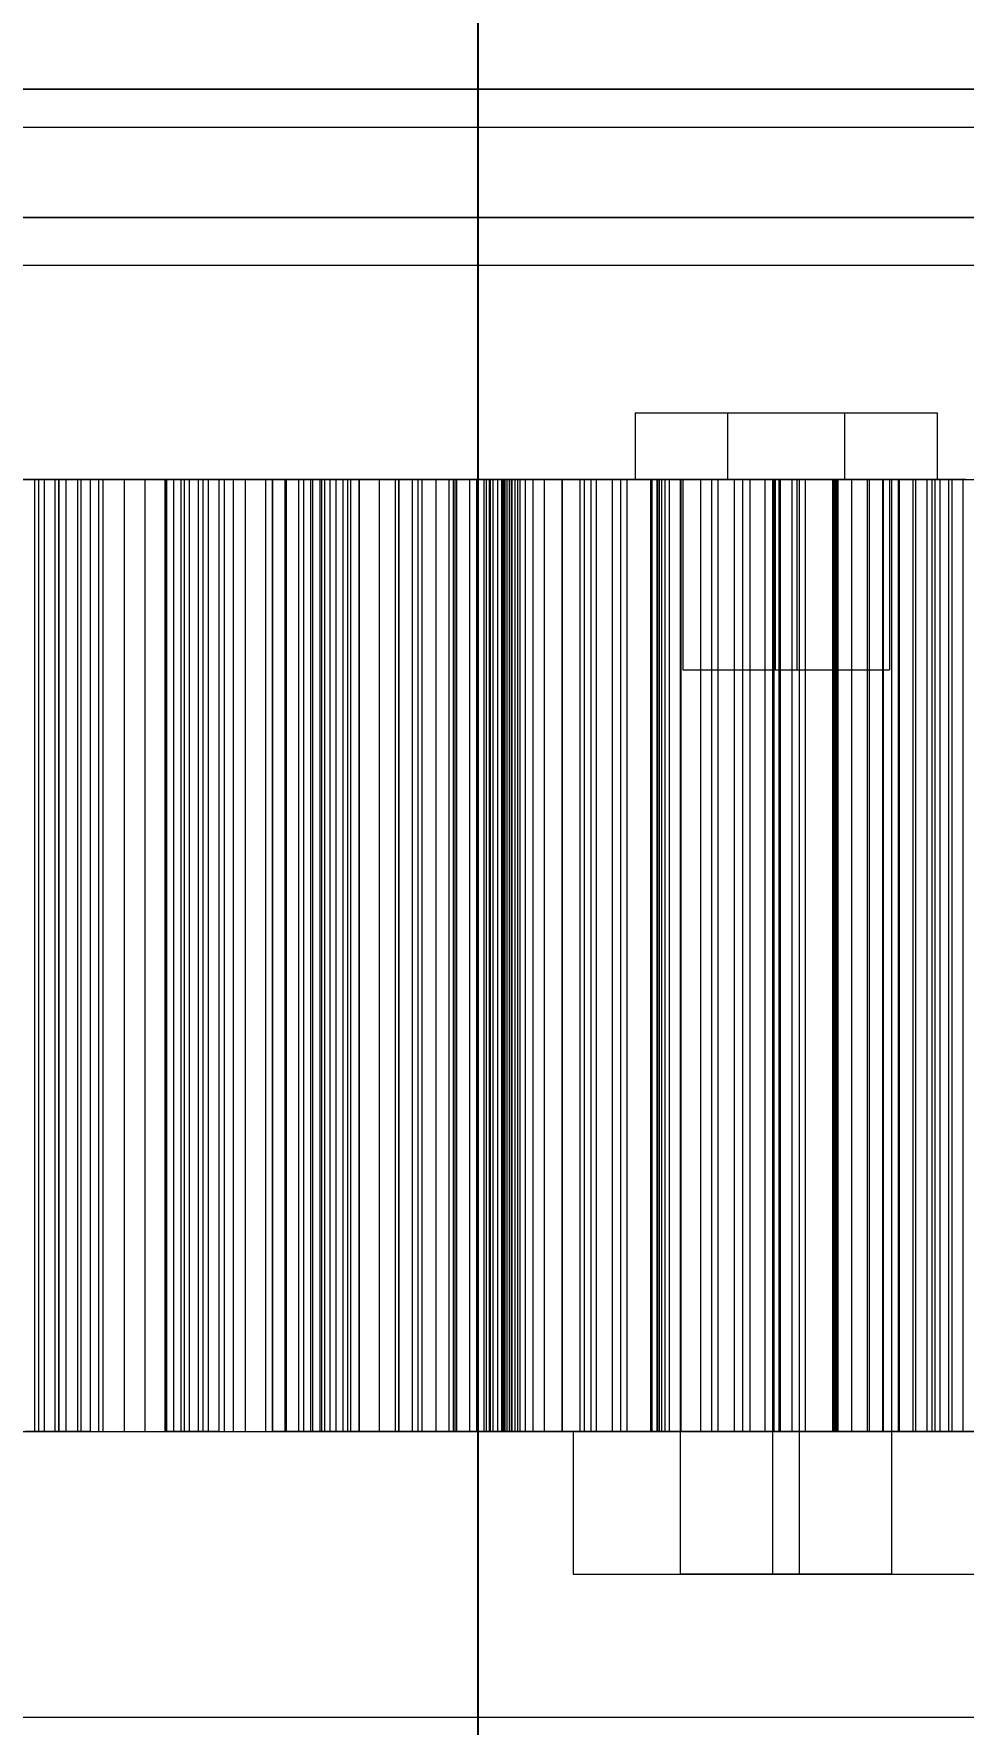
# Model space of a CAD drawing. Header units: millimetres. Extents: x -1970 to 59977, y -65068 to 6837.
# Drawn here: x 25034.8 to 25230.1, y -17511.5 to -17156.4 of the extents above; entities that cross this region are included whole.
import ezdxf

# ---------------------------------------------------------------- set-up
doc = ezdxf.new("R2010")
doc.units = ezdxf.units.MM
for name, color, linetype, lineweight in [('COTAS_P', 1, 'Continuous', 0), ('superior_briquetadora', 7, 'Continuous', 0), ('superior_C02', 7, 'Continuous', 0)]:
    doc.layers.add(name, color=color, linetype=linetype, lineweight=lineweight)
doc.dimstyles.new('R19_100', dxfattribs={"dimtxt": 250, "dimasz": 150, "dimexe": 150, "dimexo": 80, "dimgap": 100, "dimtad": 1, "dimtih": 1, "dimtoh": 1, "dimdsep": 46, "dimcen": 0.09, "dimadec": 0, "dimazin": 0, "dimtfac": 1, "dimtdec": 4, "dimtofl": 0, "dimtmove": 0, "dimatfit": 3, "dimfxl": 1, "dimtolj": 1, "dimtzin": 0, "dimarcsym": 0})

# ---------------------------------------------------------------- blocks, each defined once
blk = doc.blocks.new('*D25')
at = {"layer": 'COTAS_P', "color": 0, "lineweight": -2, "transparency": 16777216}
for p, q in [((25128.19, -17920), (25128.19, -16950)), ((27628.19, -17920), (27628.19, -16950)), ((25278.19, -17100), (27478.19, -17100))]:
    blk.add_line(p, q, dxfattribs=at)
at = {"layer": 'COTAS_P', "color": 0, "transparency": 16777216}
for points in [[(25278.19, -17075), (25278.19, -17125), (25128.19, -17100)], [(27478.19, -17075), (27478.19, -17125), (27628.19, -17100)]]:
    blk.add_solid(points, dxfattribs=at)
at = {"layer": 'Defpoints', "color": 0, "transparency": 16777216}
for p in [(27628.19, -17100), (25128.19, -18000), (27628.19, -18000)]:
    blk.add_point(p, dxfattribs=at)

msp = doc.modelspace()

# ---------------------------------------------------------------- linework, layer by layer
at = {"layer": 'superior_briquetadora'}
for p, q in [((25161.187, -17236), (25163.365, -17236)), ((25161.187, -17236), (25161.187, -17250)), ((25163.365, -17236), (25169.47, -17236)), ((25169.47, -17236), (25178.291, -17236)), ((25178.291, -17236), (25188.082, -17236)), ((25180.613, -17236), (25182.792, -17236)), ((25180.613, -17236), (25180.613, -17250)), ((25182.792, -17236), (25188.896, -17236)), ((25188.082, -17236), (25196.903, -17236)), ((25188.896, -17236), (25197.717, -17236)), ((25196.903, -17236), (25203.008, -17236)), ((25197.717, -17236), (25207.508, -17236)), ((25203.008, -17236), (25205.187, -17236)), ((25205.187, -17236), (25205.187, -17250)), ((25207.508, -17236), (25216.33, -17236)), ((25216.33, -17236), (25222.434, -17236)), ((25222.434, -17236), (25224.613, -17236)), ((25224.613, -17236), (25224.613, -17250)), ((25035.043, -17250), (25022.69, -17250)), ((25031.411, -17250), (25035.834, -17250)), ((25034.975, -17250), (25033.039, -17250)), ((25033.039, -17250), (25040.012, -17250)), ((25034.975, -17250), (25034.975, -17450)), ((25037.039, -17250), (25034.975, -17250)), ((25048.53, -17250), (25035.043, -17250)), ((25035.043, -17450), (25035.043, -17250)), ((25035.834, -17250), (25035.834, -17450)), ((25035.834, -17250), (25040.1, -17250)), ((25037.039, -17250), (25037.039, -17450)), ((25039.235, -17250), (25037.039, -17250)), ((25039.235, -17250), (25039.235, -17450)), ((25041.571, -17250), (25039.235, -17250)), ((25040.012, -17250), (25040.012, -17450)), ((25040.012, -17250), (25044.747, -17250)), ((25040.1, -17250), (25040.1, -17450)), ((25040.1, -17250), (25046.714, -17250)), ((25041.571, -17250), (25041.571, -17450)), ((25044.058, -17250), (25041.571, -17250)), ((25044.058, -17250), (25044.058, -17450)), ((25046.714, -17250), (25044.058, -17250)), ((25044.747, -17250), (25044.747, -17450)), ((25044.747, -17250), (25049.363, -17250)), ((25046.714, -17250), (25046.714, -17450)), ((25062.633, -17250), (25048.53, -17250)), ((25048.53, -17450), (25048.53, -17250)), ((25049.363, -17250), (25049.363, -17450)), ((25049.363, -17250), (25053.852, -17250)), ((25053.852, -17250), (25053.852, -17450)), ((25053.852, -17250), (25058.204, -17250)), ((25058.204, -17250), (25058.204, -17450)), ((25058.204, -17250), (25062.404, -17250)), ((25062.404, -17250), (25062.404, -17450)), ((25062.404, -17250), (25066.428, -17250)), ((25076.808, -17250), (25062.633, -17250)), ((25062.633, -17450), (25062.633, -17250)), ((25062.707, -17250), (25062.707, -17450)), ((25064.169, -17250), (25062.707, -17250)), ((25062.707, -17250), (25070.33, -17250)), ((25064.169, -17250), (25064.169, -17450)), ((25065.77, -17250), (25064.169, -17250)), ((25065.77, -17250), (25065.77, -17450)), ((25067.516, -17250), (25065.77, -17250)), ((25066.428, -17250), (25066.428, -17450)), ((25066.428, -17250), (25073.726, -17250)), ((25067.516, -17250), (25067.516, -17450)), ((25069.414, -17250), (25067.516, -17250)), ((25069.414, -17250), (25069.414, -17450)), ((25071.477, -17250), (25069.414, -17250)), ((25070.33, -17250), (25070.33, -17450)), ((25070.33, -17250), (25074.851, -17250)), ((25071.477, -17250), (25071.477, -17450)), ((25073.726, -17250), (25071.477, -17250)), ((25073.726, -17250), (25073.726, -17450)), ((25074.851, -17250), (25074.851, -17450)), ((25074.851, -17250), (25079.243, -17250)), ((25090.513, -17250), (25076.808, -17250)), ((25076.808, -17450), (25076.808, -17250)), ((25079.243, -17250), (25079.243, -17450)), ((25079.243, -17250), (25083.495, -17250)), ((25083.495, -17250), (25083.495, -17450)), ((25083.495, -17250), (25087.597, -17250)), ((25084.977, -17250), (25087.661, -17250)), ((25085.067, -17250), (25084.977, -17250)), ((25084.977, -17450), (25084.977, -17250)), ((25087.929, -17250), (25085.067, -17250)), ((25085.067, -17450), (25085.067, -17250)), ((25087.597, -17250), (25087.597, -17450)), ((25087.597, -17250), (25091.533, -17250)), ((25087.661, -17250), (25093.016, -17250)), ((25087.661, -17450), (25087.661, -17250)), ((25093.451, -17250), (25087.929, -17250)), ((25087.929, -17450), (25087.929, -17250)), ((25103.219, -17250), (25090.513, -17250)), ((25090.513, -17450), (25090.513, -17250)), ((25091.533, -17250), (25091.533, -17450)), ((25091.533, -17250), (25095.278, -17250)), ((25093.016, -17250), (25100.836, -17250)), ((25093.016, -17450), (25093.016, -17250)), ((25101.423, -17250), (25093.451, -17250)), ((25093.451, -17450), (25093.451, -17250)), ((25094.931, -17250), (25094.931, -17450)), ((25095.906, -17250), (25094.931, -17250)), ((25094.931, -17250), (25103.13, -17250)), ((25095.278, -17250), (25095.278, -17450)), ((25095.278, -17250), (25103.189, -17250)), ((25095.906, -17250), (25095.906, -17450)), ((25097.029, -17250), (25095.906, -17250)), ((25097.029, -17250), (25097.029, -17450)), ((25098.307, -17250), (25097.029, -17250)), ((25098.307, -17250), (25098.307, -17450)), ((25099.749, -17250), (25098.307, -17250)), ((25099.749, -17250), (25099.749, -17450)), ((25101.369, -17250), (25099.749, -17250)), ((25100.836, -17250), (25110.822, -17250)), ((25100.836, -17450), (25100.836, -17250)), ((25101.369, -17250), (25101.369, -17450)), ((25103.189, -17250), (25101.369, -17250)), ((25111.536, -17250), (25101.423, -17250)), ((25101.423, -17450), (25101.423, -17250)), ((25103.13, -17250), (25103.13, -17450)), ((25103.13, -17250), (25107.396, -17250)), ((25103.189, -17250), (25103.189, -17450)), ((25114.439, -17250), (25103.219, -17250)), ((25103.219, -17450), (25103.219, -17250)), ((25107.396, -17250), (25107.396, -17450)), ((25107.396, -17250), (25111.52, -17250)), ((25110.822, -17250), (25116.426, -17250)), ((25110.822, -17450), (25110.822, -17250)), ((25111.52, -17250), (25111.52, -17450)), ((25111.52, -17250), (25115.495, -17250)), ((25123.404, -17250), (25111.536, -17250)), ((25111.536, -17450), (25111.536, -17250)), ((25123.742, -17250), (25114.439, -17250)), ((25114.439, -17450), (25114.439, -17250)), ((25115.495, -17250), (25115.495, -17450)), ((25115.495, -17250), (25119.308, -17250)), ((25116.426, -17250), (25122.126, -17250)), ((25116.426, -17450), (25116.426, -17250)), ((25119.308, -17250), (25119.308, -17450)), ((25119.308, -17250), (25122.941, -17250)), ((25122.126, -17250), (25127.919, -17250)), ((25122.126, -17450), (25122.126, -17250)), ((25122.941, -17250), (25122.941, -17450)), ((25122.941, -17250), (25126.371, -17250)), ((25136.569, -17250), (25123.404, -17250)), ((25123.404, -17450), (25123.404, -17250)), ((25130.77, -17250), (25123.742, -17250)), ((25123.742, -17450), (25123.742, -17250)), ((25126.371, -17250), (25126.371, -17450)), ((25126.371, -17250), (25134.818, -17250)), ((25127.919, -17250), (25133.802, -17250)), ((25127.919, -17450), (25127.919, -17250)), ((25129.401, -17250), (25129.401, -17450)), ((25129.879, -17250), (25129.401, -17250)), ((25129.401, -17250), (25138.098, -17250)), ((25129.879, -17250), (25129.879, -17450)), ((25130.514, -17250), (25129.879, -17250)), ((25130.514, -17250), (25130.514, -17450)), ((25131.312, -17250), (25130.514, -17250)), ((25135.252, -17250), (25130.77, -17250)), ((25130.77, -17450), (25130.77, -17250)), ((25131.312, -17250), (25131.312, -17450)), ((25132.284, -17250), (25131.312, -17250)), ((25132.284, -17250), (25132.284, -17450)), ((25133.445, -17250), (25132.284, -17250)), ((25133.187, -17250), (25133.231, -17250)), ((25133.187, -17450), (25133.187, -17250)), ((25133.231, -17250), (25133.363, -17250)), ((25133.231, -17450), (25133.231, -17250)), ((25133.363, -17250), (25133.583, -17250)), ((25133.363, -17450), (25133.363, -17250)), ((25133.445, -17250), (25133.445, -17450)), ((25134.818, -17250), (25133.445, -17250)), ((25133.583, -17250), (25133.891, -17250)), ((25133.583, -17450), (25133.583, -17250)), ((25133.802, -17250), (25139.774, -17250)), ((25133.802, -17450), (25133.802, -17250)), ((25133.891, -17250), (25134.286, -17250)), ((25133.891, -17450), (25133.891, -17250)), ((25134.286, -17250), (25134.769, -17250)), ((25134.286, -17450), (25134.286, -17250)), ((25134.769, -17250), (25135.34, -17250)), ((25134.769, -17450), (25134.769, -17250)), ((25134.818, -17250), (25134.818, -17450)), ((25137.017, -17250), (25135.252, -17250)), ((25135.252, -17450), (25135.252, -17250)), ((25135.34, -17250), (25135.998, -17250)), ((25135.34, -17450), (25135.34, -17250)), ((25135.998, -17250), (25137.017, -17250)), ((25135.998, -17450), (25135.998, -17250)), ((25150.525, -17250), (25136.569, -17250)), ((25136.569, -17450), (25136.569, -17250)), ((25137.017, -17450), (25137.017, -17250)), ((25138.098, -17250), (25138.098, -17450)), ((25138.098, -17250), (25142.066, -17250)), ((25139.774, -17250), (25145.83, -17250)), ((25139.774, -17450), (25139.774, -17250)), ((25142.066, -17250), (25142.066, -17450)), ((25142.066, -17250), (25145.884, -17250)), ((25145.83, -17250), (25151.968, -17250)), ((25145.83, -17450), (25145.83, -17250)), ((25145.884, -17250), (25145.884, -17450)), ((25145.884, -17250), (25149.543, -17250)), ((25149.543, -17250), (25149.543, -17450)), ((25149.543, -17250), (25153.03, -17250)), ((25164.738, -17250), (25150.525, -17250)), ((25150.525, -17450), (25150.525, -17250)), ((25151.968, -17250), (25158.187, -17250)), ((25151.968, -17450), (25151.968, -17250)), ((25153.03, -17250), (25153.03, -17450)), ((25153.03, -17250), (25156.326, -17250)), ((25156.326, -17250), (25156.326, -17450)), ((25156.326, -17250), (25159.407, -17250)), ((25158.187, -17250), (25164.482, -17250)), ((25158.187, -17450), (25158.187, -17250)), ((25159.407, -17250), (25159.407, -17450)), ((25159.407, -17250), (25168.31, -17250)), ((25161.187, -17250), (25163.365, -17250)), ((25163.365, -17250), (25169.47, -17250)), ((25164.482, -17250), (25170.85, -17250)), ((25164.482, -17450), (25164.482, -17250)), ((25178.659, -17250), (25164.738, -17250)), ((25164.738, -17450), (25164.738, -17250)), ((25165.763, -17250), (25165.763, -17450)), ((25165.902, -17250), (25165.763, -17250)), ((25165.763, -17250), (25165.786, -17250)), ((25165.786, -17250), (25165.786, -17450)), ((25165.786, -17250), (25174.896, -17250)), ((25165.902, -17250), (25165.902, -17450)), ((25166.213, -17250), (25165.902, -17250)), ((25166.213, -17250), (25166.213, -17450)), ((25166.706, -17250), (25166.213, -17250)), ((25166.706, -17250), (25166.706, -17450)), ((25167.397, -17250), (25166.706, -17250)), ((25167.397, -17250), (25167.397, -17450)), ((25168.31, -17250), (25167.397, -17250)), ((25168.31, -17250), (25168.31, -17450)), ((25169.47, -17250), (25178.291, -17250)), ((25170.687, -17480), (25170.687, -17250)), ((25171.924, -17250), (25170.687, -17250)), ((25170.85, -17250), (25177.29, -17250)), ((25170.85, -17450), (25170.85, -17250)), ((25171.187, -17250), (25172.375, -17250)), ((25171.187, -17250), (25171.187, -17290)), ((25175.393, -17250), (25171.924, -17250)), ((25172.375, -17250), (25175.705, -17250)), ((25174.896, -17250), (25174.896, -17450)), ((25174.896, -17250), (25178.529, -17250)), ((25180.405, -17250), (25175.393, -17250)), ((25175.705, -17250), (25180.516, -17250)), ((25177.29, -17250), (25183.798, -17250)), ((25177.29, -17450), (25177.29, -17250)), ((25178.291, -17250), (25188.082, -17250)), ((25178.529, -17250), (25178.529, -17450)), ((25178.529, -17250), (25182.004, -17250)), ((25191.755, -17250), (25178.659, -17250)), ((25178.659, -17450), (25178.659, -17250)), ((25185.968, -17250), (25180.405, -17250)), ((25180.516, -17250), (25185.857, -17250)), ((25180.613, -17250), (25182.792, -17250)), ((25182.004, -17250), (25182.004, -17450)), ((25182.004, -17250), (25185.312, -17250)), ((25182.792, -17250), (25188.896, -17250)), ((25183.798, -17250), (25190.372, -17250)), ((25183.798, -17450), (25183.798, -17250)), ((25185.312, -17250), (25185.312, -17450)), ((25185.312, -17250), (25188.438, -17250)), ((25185.857, -17250), (25190.668, -17250)), ((25190.98, -17250), (25185.968, -17250)), ((25188.082, -17250), (25196.903, -17250)), ((25188.438, -17250), (25188.438, -17450)), ((25188.438, -17250), (25191.367, -17250)), ((25188.896, -17250), (25197.717, -17250)), ((25190.113, -17480), (25190.113, -17250)), ((25191.351, -17250), (25190.113, -17250)), ((25190.372, -17250), (25197.007, -17250)), ((25190.372, -17450), (25190.372, -17250)), ((25190.613, -17250), (25191.801, -17250)), ((25190.613, -17250), (25190.613, -17290)), ((25190.668, -17250), (25193.998, -17250)), ((25194.449, -17250), (25190.98, -17250)), ((25194.819, -17250), (25191.351, -17250)), ((25191.367, -17250), (25191.367, -17450)), ((25191.367, -17250), (25194.068, -17250)), ((25203.521, -17250), (25191.755, -17250)), ((25191.755, -17450), (25191.755, -17250)), ((25191.801, -17250), (25195.131, -17250)), ((25193.998, -17250), (25195.187, -17250)), ((25194.068, -17250), (25194.068, -17450)), ((25194.068, -17250), (25203.342, -17250)), ((25195.687, -17250), (25194.449, -17250)), ((25199.831, -17250), (25194.819, -17250)), ((25195.131, -17250), (25199.943, -17250)), ((25195.187, -17250), (25195.187, -17290)), ((25195.687, -17480), (25195.687, -17250)), ((25196.903, -17250), (25203.008, -17250)), ((25197.007, -17250), (25203.702, -17250)), ((25197.007, -17450), (25197.007, -17250)), ((25197.717, -17250), (25207.508, -17250)), ((25205.394, -17250), (25199.831, -17250)), ((25199.943, -17250), (25205.283, -17250)), ((25202.674, -17250), (25202.674, -17450)), ((25202.674, -17250), (25202.854, -17250)), ((25202.683, -17250), (25202.683, -17450)), ((25202.897, -17250), (25202.683, -17250)), ((25202.854, -17250), (25202.854, -17450)), ((25202.854, -17250), (25203.21, -17250)), ((25202.897, -17250), (25202.897, -17450)), ((25203.342, -17250), (25202.897, -17250)), ((25203.008, -17250), (25205.187, -17250)), ((25203.21, -17250), (25203.21, -17450)), ((25203.21, -17250), (25203.734, -17250)), ((25203.342, -17250), (25203.342, -17450)), ((25206.736, -17250), (25203.521, -17250)), ((25203.521, -17450), (25203.521, -17250)), ((25203.702, -17250), (25210.453, -17250)), ((25203.702, -17450), (25203.702, -17250)), ((25203.734, -17250), (25203.734, -17450)), ((25203.734, -17250), (25213.171, -17250)), ((25205.283, -17250), (25210.095, -17250)), ((25210.407, -17250), (25205.394, -17250)), ((25210.005, -17250), (25206.736, -17250)), ((25206.736, -17450), (25206.736, -17250)), ((25207.508, -17250), (25216.33, -17250)), ((25213.327, -17250), (25210.005, -17250)), ((25210.005, -17450), (25210.005, -17250)), ((25210.095, -17250), (25213.425, -17250)), ((25213.875, -17250), (25210.407, -17250)), ((25210.453, -17250), (25224.204, -17250)), ((25210.453, -17450), (25210.453, -17250)), ((25213.171, -17250), (25213.171, -17450)), ((25213.171, -17250), (25216.434, -17250)), ((25216.701, -17250), (25213.327, -17250)), ((25213.327, -17450), (25213.327, -17250)), ((25213.425, -17250), (25214.613, -17250)), ((25215.113, -17250), (25213.875, -17250)), ((25214.613, -17250), (25214.613, -17290)), ((25215.113, -17480), (25215.113, -17250)), ((25216.33, -17250), (25222.434, -17250)), ((25216.434, -17250), (25216.434, -17450)), ((25216.434, -17250), (25219.532, -17250)), ((25220.126, -17250), (25216.701, -17250)), ((25216.701, -17450), (25216.701, -17250)), ((25219.532, -17250), (25219.532, -17450)), ((25219.532, -17250), (25222.456, -17250)), ((25223.6, -17250), (25220.126, -17250)), ((25220.126, -17450), (25220.126, -17250)), ((25222.434, -17250), (25224.613, -17250)), ((25222.456, -17250), (25222.456, -17450)), ((25222.456, -17250), (25225.193, -17250)), ((25227.12, -17250), (25223.6, -17250)), ((25223.6, -17450), (25223.6, -17250)), ((25224.204, -17250), (25238.392, -17250)), ((25224.204, -17450), (25224.204, -17250)), ((25225.193, -17250), (25225.193, -17450)), ((25225.193, -17250), (25227.724, -17250)), ((25230.687, -17250), (25227.12, -17250)), ((25227.12, -17450), (25227.12, -17250)), ((25227.724, -17250), (25227.724, -17450)), ((25227.724, -17250), (25230.022, -17250)), ((25230.022, -17250), (25230.022, -17450)), ((25230.022, -17250), (25239.576, -17250)), ((25171.187, -17290), (25172.375, -17290)), ((25172.375, -17290), (25175.705, -17290)), ((25175.705, -17290), (25180.516, -17290)), ((25180.516, -17290), (25185.857, -17290)), ((25185.857, -17290), (25190.668, -17290)), ((25190.613, -17290), (25191.801, -17290)), ((25190.668, -17290), (25193.998, -17290)), ((25191.801, -17290), (25195.131, -17290)), ((25193.998, -17290), (25195.187, -17290)), ((25195.131, -17290), (25199.943, -17290)), ((25199.943, -17290), (25205.283, -17290)), ((25205.283, -17290), (25210.095, -17290)), ((25210.095, -17290), (25213.425, -17290)), ((25213.425, -17290), (25214.613, -17290)), ((25022.69, -17450), (25035.043, -17450)), ((25031.411, -17450), (25035.834, -17450)), ((25034.975, -17450), (25033.039, -17450)), ((25033.039, -17450), (25040.012, -17450)), ((25037.039, -17450), (25034.975, -17450)), ((25035.043, -17450), (25048.53, -17450)), ((25035.834, -17450), (25040.1, -17450)), ((25039.235, -17450), (25037.039, -17450)), ((25041.571, -17450), (25039.235, -17450)), ((25040.012, -17450), (25044.747, -17450)), ((25040.1, -17450), (25046.714, -17450)), ((25044.058, -17450), (25041.571, -17450)), ((25046.714, -17450), (25044.058, -17450)), ((25044.747, -17450), (25049.363, -17450)), ((25048.53, -17450), (25062.633, -17450)), ((25049.363, -17450), (25053.852, -17450)), ((25053.852, -17450), (25058.204, -17450)), ((25058.204, -17450), (25062.404, -17450)), ((25062.404, -17450), (25066.428, -17450)), ((25062.633, -17450), (25076.808, -17450)), ((25064.169, -17450), (25062.707, -17450)), ((25062.707, -17450), (25070.33, -17450)), ((25065.77, -17450), (25064.169, -17450)), ((25067.516, -17450), (25065.77, -17450)), ((25066.428, -17450), (25073.726, -17450)), ((25069.414, -17450), (25067.516, -17450)), ((25071.477, -17450), (25069.414, -17450)), ((25070.33, -17450), (25074.851, -17450)), ((25073.726, -17450), (25071.477, -17450)), ((25074.851, -17450), (25079.243, -17450)), ((25076.808, -17450), (25090.513, -17450)), ((25079.243, -17450), (25083.495, -17450)), ((25083.495, -17450), (25087.597, -17450)), ((25085.067, -17450), (25084.977, -17450)), ((25084.977, -17450), (25087.661, -17450)), ((25087.929, -17450), (25085.067, -17450)), ((25087.597, -17450), (25091.533, -17450)), ((25087.661, -17450), (25093.016, -17450)), ((25093.451, -17450), (25087.929, -17450)), ((25090.513, -17450), (25103.219, -17450)), ((25091.533, -17450), (25095.278, -17450)), ((25093.016, -17450), (25100.836, -17450)), ((25101.423, -17450), (25093.451, -17450)), ((25095.906, -17450), (25094.931, -17450)), ((25094.931, -17450), (25103.13, -17450)), ((25095.278, -17450), (25103.189, -17450)), ((25097.029, -17450), (25095.906, -17450)), ((25098.307, -17450), (25097.029, -17450)), ((25099.749, -17450), (25098.307, -17450)), ((25101.369, -17450), (25099.749, -17450)), ((25100.836, -17450), (25110.822, -17450)), ((25103.189, -17450), (25101.369, -17450)), ((25111.536, -17450), (25101.423, -17450)), ((25103.13, -17450), (25107.396, -17450)), ((25103.219, -17450), (25114.439, -17450)), ((25107.396, -17450), (25111.52, -17450)), ((25110.822, -17450), (25116.426, -17450)), ((25111.52, -17450), (25115.495, -17450)), ((25123.404, -17450), (25111.536, -17450)), ((25114.439, -17450), (25123.742, -17450)), ((25115.495, -17450), (25119.308, -17450)), ((25116.426, -17450), (25122.126, -17450)), ((25119.308, -17450), (25122.941, -17450)), ((25122.126, -17450), (25127.919, -17450)), ((25122.941, -17450), (25126.371, -17450)), ((25136.569, -17450), (25123.404, -17450)), ((25123.742, -17450), (25130.77, -17450)), ((25126.371, -17450), (25134.818, -17450)), ((25127.919, -17450), (25133.802, -17450)), ((25129.879, -17450), (25129.401, -17450)), ((25129.401, -17450), (25138.098, -17450)), ((25130.514, -17450), (25129.879, -17450)), ((25131.312, -17450), (25130.514, -17450)), ((25130.77, -17450), (25135.252, -17450)), ((25132.284, -17450), (25131.312, -17450)), ((25133.445, -17450), (25132.284, -17450)), ((25133.231, -17450), (25133.187, -17450)), ((25133.363, -17450), (25133.231, -17450)), ((25133.583, -17450), (25133.363, -17450)), ((25134.818, -17450), (25133.445, -17450)), ((25133.891, -17450), (25133.583, -17450)), ((25133.802, -17450), (25139.774, -17450)), ((25134.286, -17450), (25133.891, -17450)), ((25134.769, -17450), (25134.286, -17450)), ((25135.34, -17450), (25134.769, -17450)), ((25135.252, -17450), (25137.017, -17450)), ((25135.998, -17450), (25135.34, -17450)), ((25137.017, -17450), (25135.998, -17450)), ((25150.525, -17450), (25136.569, -17450)), ((25138.098, -17450), (25142.066, -17450)), ((25139.774, -17450), (25145.83, -17450)), ((25142.066, -17450), (25145.884, -17450)), ((25145.83, -17450), (25151.968, -17450)), ((25145.884, -17450), (25149.543, -17450)), ((25149.242, -17450), (25148.187, -17450)), ((25148.187, -17450), (25148.187, -17480)), ((25152.395, -17450), (25149.242, -17450)), ((25149.543, -17450), (25153.03, -17450)), ((25164.738, -17450), (25150.525, -17450)), ((25151.968, -17450), (25158.187, -17450)), ((25157.609, -17450), (25152.395, -17450)), ((25153.03, -17450), (25156.326, -17450)), ((25156.326, -17450), (25159.407, -17450)), ((25164.823, -17450), (25157.609, -17450)), ((25158.187, -17450), (25164.482, -17450)), ((25159.407, -17450), (25168.31, -17450)), ((25164.482, -17450), (25170.85, -17450)), ((25178.659, -17450), (25164.738, -17450)), ((25173.952, -17450), (25164.823, -17450)), ((25165.902, -17450), (25165.763, -17450)), ((25165.763, -17450), (25165.786, -17450)), ((25165.786, -17450), (25174.896, -17450)), ((25166.213, -17450), (25165.902, -17450)), ((25166.706, -17450), (25166.213, -17450)), ((25167.397, -17450), (25166.706, -17450)), ((25168.31, -17450), (25167.397, -17450)), ((25170.85, -17450), (25177.29, -17450)), ((25184.89, -17450), (25173.952, -17450)), ((25174.896, -17450), (25178.529, -17450)), ((25177.29, -17450), (25183.798, -17450)), ((25178.529, -17450), (25182.004, -17450)), ((25191.755, -17450), (25178.659, -17450)), ((25182.004, -17450), (25185.312, -17450)), ((25183.798, -17450), (25190.372, -17450)), ((25197.507, -17450), (25184.89, -17450)), ((25185.312, -17450), (25188.438, -17450)), ((25188.438, -17450), (25191.367, -17450)), ((25190.372, -17450), (25197.007, -17450)), ((25191.367, -17450), (25194.068, -17450)), ((25203.521, -17450), (25191.755, -17450)), ((25194.068, -17450), (25203.342, -17450)), ((25197.007, -17450), (25203.702, -17450)), ((25211.657, -17450), (25197.507, -17450)), ((25202.674, -17450), (25202.854, -17450)), ((25202.897, -17450), (25202.683, -17450)), ((25202.854, -17450), (25203.21, -17450)), ((25203.342, -17450), (25202.897, -17450)), ((25203.21, -17450), (25203.734, -17450)), ((25206.736, -17450), (25203.521, -17450)), ((25203.702, -17450), (25210.453, -17450)), ((25203.734, -17450), (25213.171, -17450)), ((25210.005, -17450), (25206.736, -17450)), ((25213.327, -17450), (25210.005, -17450)), ((25210.453, -17450), (25224.204, -17450)), ((25227.173, -17450), (25211.657, -17450)), ((25213.171, -17450), (25216.434, -17450)), ((25216.701, -17450), (25213.327, -17450)), ((25216.434, -17450), (25219.532, -17450)), ((25220.126, -17450), (25216.701, -17450)), ((25219.532, -17450), (25222.456, -17450)), ((25223.6, -17450), (25220.126, -17450)), ((25222.456, -17450), (25225.193, -17450)), ((25227.12, -17450), (25223.6, -17450)), ((25224.204, -17450), (25238.392, -17450)), ((25225.193, -17450), (25227.724, -17450)), ((25230.687, -17450), (25227.12, -17450)), ((25243.873, -17450), (25227.173, -17450)), ((25227.724, -17450), (25230.022, -17450)), ((25230.022, -17450), (25239.576, -17450)), ((25148.187, -17480), (25149.242, -17480)), ((25149.242, -17480), (25152.395, -17480)), ((25152.395, -17480), (25157.609, -17480)), ((25157.609, -17480), (25164.823, -17480)), ((25164.823, -17480), (25173.952, -17480)), ((25171.924, -17480), (25170.687, -17480)), ((25175.393, -17480), (25171.924, -17480)), ((25173.952, -17480), (25184.89, -17480)), ((25180.405, -17480), (25175.393, -17480)), ((25185.968, -17480), (25180.405, -17480)), ((25184.89, -17480), (25197.507, -17480)), ((25190.98, -17480), (25185.968, -17480)), ((25191.351, -17480), (25190.113, -17480)), ((25194.449, -17480), (25190.98, -17480)), ((25194.819, -17480), (25191.351, -17480)), ((25195.687, -17480), (25194.449, -17480)), ((25199.831, -17480), (25194.819, -17480)), ((25197.507, -17480), (25211.657, -17480)), ((25205.394, -17480), (25199.831, -17480)), ((25210.407, -17480), (25205.394, -17480)), ((25213.875, -17480), (25210.407, -17480)), ((25211.657, -17480), (25227.173, -17480)), ((25215.113, -17480), (25213.875, -17480)), ((25227.173, -17480), (25243.873, -17480)), ((24628.187, -17510), (26828.187, -17510)), ((24778.187, -17510), (26678.187, -17510))]:
    msp.add_line(p, q, dxfattribs=at)
at = {"layer": 'superior_C02'}
for p, q in [((24350.102, -17168), (25349.096, -17168)), ((25367.278, -17168), (24368.284, -17168)), ((24350.102, -17176), (25349.096, -17176)), ((24368.284, -17176), (25367.278, -17176)), ((24351.24, -17195), (25345.183, -17195)), ((25345.94, -17195), (24351.997, -17195)), ((24361.859, -17195), (25362.723, -17195)), ((25363.004, -17195), (24362.14, -17195)), ((24351.24, -17205), (25345.183, -17205)), ((24351.997, -17205), (25345.94, -17205)), ((24361.859, -17205), (25362.723, -17205)), ((24362.14, -17205), (25363.004, -17205))]:
    msp.add_line(p, q, dxfattribs=at)

# ---------------------------------------------------------------- dimensions: what is measured, and where the dimension line sits
at = {"layer": 'COTAS_P'}
dim = msp.add_aligned_dim(p1=(25128.187, -18000), p2=(27628.187, -18000), distance=900, text='<> P', dimstyle='R19_100', dxfattribs=at)
dim.commit()
dim.dimension.update_dxf_attribs({"geometry": '*D25', "text_midpoint": (26378.187, -17100)})

doc.saveas('drawing.dxf')
